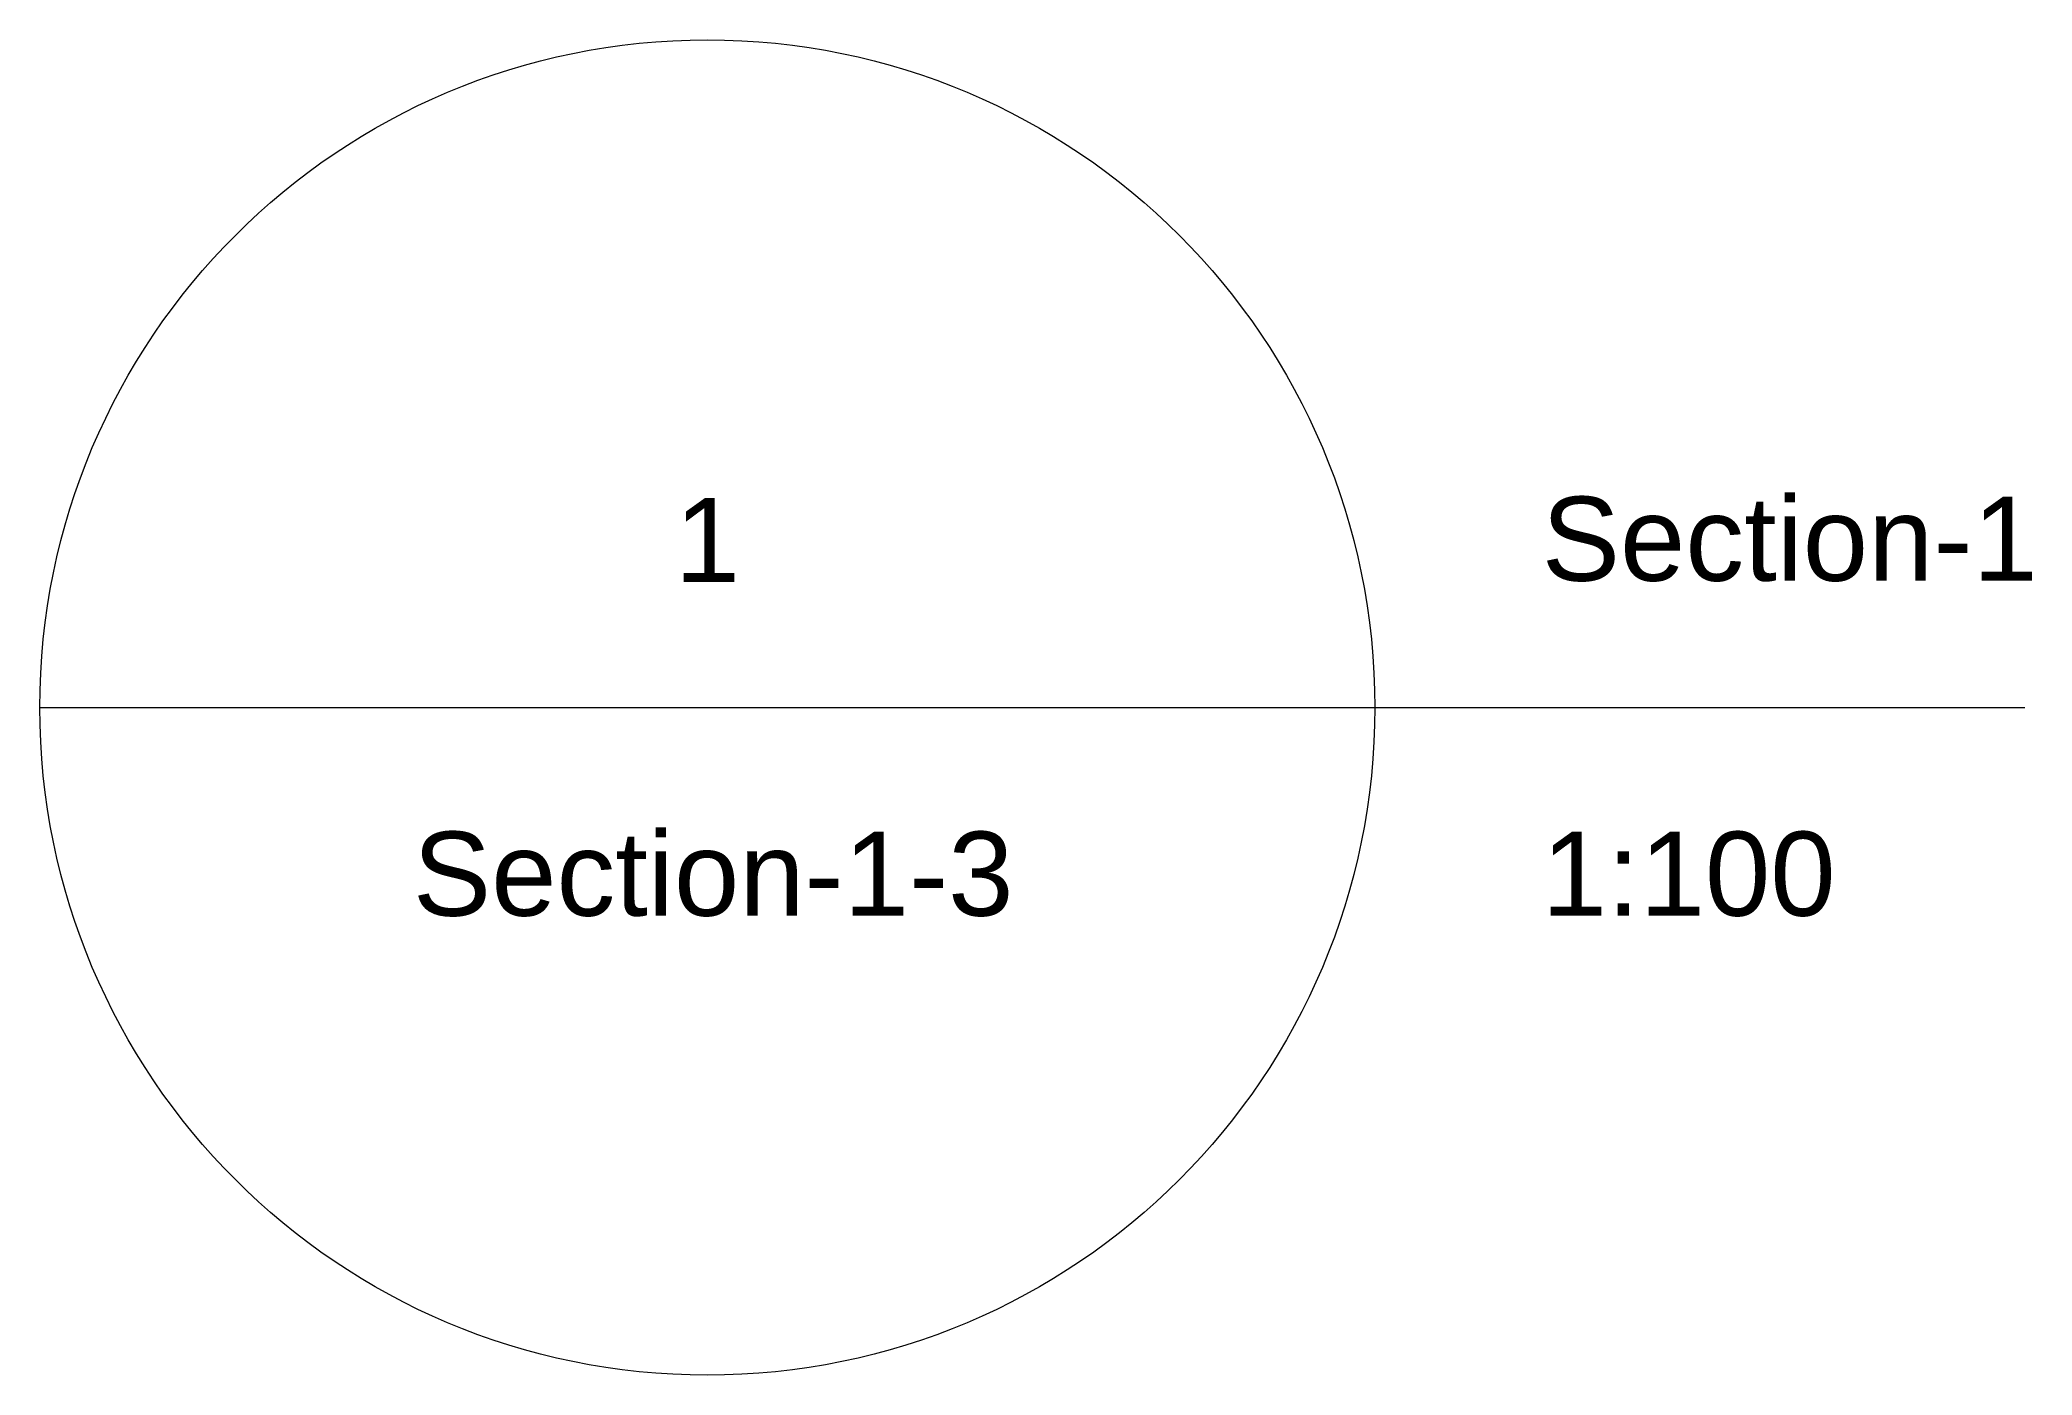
# Paper-space layout 'Section-1-3 [Sheet]' of a CAD drawing. Header units: metres. Extents: x 41.2 to 45.94, y 53.54 to 56.71.
import ezdxf

# ---------------------------------------------------------------- set-up
doc = ezdxf.new("R2010")
doc.units = ezdxf.units.M
doc.header["$MEASUREMENT"] = 0
doc.layers.add('01_A_AccesTren_t', color=30, linetype='Continuous', lineweight=0)
doc.styles.add('Style-Arial', font='arial.ttf')

# ---------------------------------------------------------------- blocks, each defined once
blk = doc.blocks.new('DrawingTitleBubble_28')
at = {"layer": '01_A_AccesTren_t'}
blk.add_line((-0.008007, 0), (0.007869, 0), dxfattribs=at)
blk.add_circle((-0.000069, 0), 0.007938, dxfattribs=at)
at = {"layer": '01_A_AccesTren_t', "color": 7, "char_height": 0.001524, "style": 'Style-Arial'}
for s, insert, attachment_point in [('\\H0.656168x;1', (-0.000069, 0.001492), 8), ('\\H0.656168x;Section-1-3', (0, -0.001476), 2)]:
    blk.add_mtext(s, dxfattribs=dict(at, insert=insert, attachment_point=attachment_point))
blk = doc.blocks.new('TitleText_28')
at = {"layer": '01_A_AccesTren_t', "color": 7, "insert": (0, 0.001492), "char_height": 0.001524, "attachment_point": 7, "style": 'Style-Arial'}
blk.add_mtext('\\H0.656168x;Section-1', dxfattribs=at)
at = {"layer": '01_A_AccesTren_t', "insert": (0, -0.001476), "char_height": 0.001524, "attachment_point": 1, "style": 'Style-Arial'}
blk.add_mtext('\\H0.656168x;1:100', dxfattribs=at)
blk = doc.blocks.new('*U273')
at = {"layer": '01_A_AccesTren_t'}
blk.add_line((0, 0), (3.119387, 0), dxfattribs=at)
at = {"layer": '01_A_AccesTren_t', "xscale": 200, "yscale": 200, "zscale": 200}
blk.add_blockref('DrawingTitleBubble_28', (0, 0), dxfattribs=at)
at = {"layer": '01_A_AccesTren_t', "color": 7, "xscale": 200, "yscale": 200, "zscale": 200}
blk.add_blockref('TitleText_28', (1.970575, 0), dxfattribs=at)

psp = doc.layouts.new('Section-1-3 [Sheet]')

# ---------------------------------------------------------------- block references
at = {"layer": '01_A_AccesTren_t'}
psp.add_blockref('*U273', (42.804748, 55.125), dxfattribs=at)

doc.saveas('drawing.dxf')
